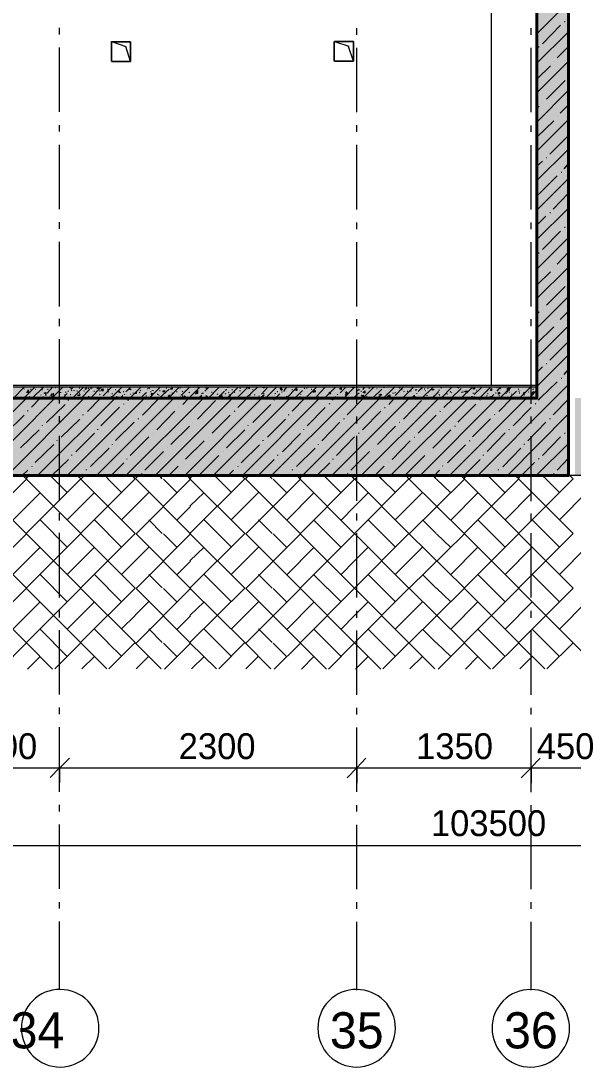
# Model space of a CAD drawing. Header units: millimetres. Extents: x -135211 to 49383, y -8033 to 228499.
# Drawn here: x -55198 to -50915, y 39970 to 48081 of the extents above; entities that cross this region are included whole.
import ezdxf

# ---------------------------------------------------------------- set-up
doc = ezdxf.new("R2010")
doc.units = ezdxf.units.MM
doc.layers.add('PDF _Геометрия', color=7, linetype='Continuous', true_color=0x1d1d1d)
doc.layers.add('PDF _Сплошная заливка', color=7, linetype='Continuous', true_color=0xffffff)
doc.layers.add('PDF _Текст', color=7, linetype='Continuous')

msp = doc.modelspace()

# ---------------------------------------------------------------- hatches: boundary and pattern name
at = {"layer": 'PDF _Сплошная заливка', "transparency": 33554559}
h = msp.add_hatch(color=256, dxfattribs=at)
h.paths.add_polyline_path([(-99774.8, 44556.2), (-99774.8, 45156.6), (-104045.4, 45156.6), (-104045.4, 44556.2)])
h.paths.add_polyline_path([(646.3, 44556.2), (646.3, 45156.6), (-26352.2, 45156.6), (-26352.2, 44556.2)])
h.paths.add_polyline_path([(-26398.8, 44556.2), (-26398.8, 45156.6), (-50899.8, 45156.6), (-50899.8, 44556.2)])
h.paths.add_polyline_path([(-50950.6, 44556.2), (-50950.6, 45156.6), (-98974.8, 45156.6), (-98974.8, 44556.2)])

# ---------------------------------------------------------------- linework, layer by layer
at = {"layer": 'PDF _Геометрия', "color": 7, "lineweight": 40}
for points in [[(-98975, 44556.3), (-50951, 44556.3), (-50951, 45157.5), (-50951, 48285.7), (-50951, 48526.9), (-50951, 53356.8), (-50951, 53593.9), (-77399.3, 53593.9)], [(-65293.5, 48284.3), (-51196.7, 48284.3), (-51196.7, 45155.9), (-77396.4, 45155.9)]]:
    msp.add_lwpolyline(points, dxfattribs=at)
at = {"layer": 'PDF _Геометрия', "color": 7, "lineweight": 9}
for points in [[(-50951, 53356.8), (-50951, 45157.5)], [(-51547.7, 45254.7), (-51547.7, 48285.6), (-55899.2, 48285.6)], [(-54899.3, 47976.2), (-54899.3, 48027.1)], [(-52591.8, 47974.6), (-52591.8, 48025.4)], [(-51240.6, 47974.3), (-51240.6, 48025.1)], [(-54899.3, 47375.1), (-54899.3, 47874.6)], [(-54381.7, 47881.2), (-54491.9, 47919.3)], [(-54346.6, 47767.9), (-54384.8, 47882.2)], [(-52653.2, 47882.2), (-52763.4, 47920.3)], [(-52618.1, 47768.9), (-52656.2, 47883.2)], [(-52591.8, 47373.4), (-52591.8, 47873)], [(-51240.6, 47373.2), (-51240.6, 47872.7)], [(-54899.3, 47222.7), (-54899.3, 47273.5)], [(-52591.8, 47221.1), (-52591.8, 47271.9)], [(-51240.6, 47220.8), (-51240.6, 47271.6)], [(-54899.3, 46621.6), (-54899.3, 47121.1)], [(-52591.8, 46619.9), (-52591.8, 47119.4)], [(-51240.6, 46619.6), (-51240.6, 47119.2)], [(-54899.3, 46469.3), (-54899.3, 46520)], [(-52591.8, 46467.5), (-52591.8, 46518.3)], [(-51240.6, 46467.2), (-51240.6, 46518)], [(-54899.3, 45868.2), (-54899.3, 46367.6)], [(-52591.8, 45866.4), (-52591.8, 46365.9)], [(-51240.6, 45866.1), (-51240.6, 46365.6)], [(-54899.3, 45715.8), (-54899.3, 45770.8)], [(-52591.8, 45714), (-52591.8, 45769)], [(-51240.6, 45713.7), (-51240.6, 45768.7)], [(-54899.3, 45114.7), (-54899.3, 45614.2)], [(-52591.8, 45112.8), (-52591.8, 45612.4)], [(-51240.6, 45112.6), (-51240.6, 45612.1)], [(-55895.5, 45155.9), (-51196.7, 45155.9), (-51196.7, 45240.5), (-51196.7, 45253.3), (-55895.5, 45253.3)], [(-51196.7, 45240.5), (-55895.5, 45240.5)], [(251.1, 45156.7), (640.3, 45156.7), (640.3, 44555.6), (-97975.2, 44555.6)], [(-54899.3, 44962.3), (-54899.3, 45017.3)], [(-52591.8, 44960.5), (-52591.8, 45015.4)], [(-51240.6, 44960.1), (-51240.6, 45015.2)], [(-54899.3, 44361.2), (-54899.3, 44864.9)], [(-52591.8, 44359.3), (-52591.8, 44863.1)], [(-51240.6, 44359), (-51240.6, 44862.8)], [(-54899.3, 44208.8), (-54899.3, 44263.8)], [(-52591.8, 44206.9), (-52591.8, 44261.9)], [(-51240.6, 44206.6), (-51240.6, 44261.7)], [(-54899.3, 43611.9), (-54899.3, 44111.4)], [(-52591.8, 43610), (-52591.8, 44109.5)], [(-51240.6, 43609.7), (-51240.6, 44109.2)], [(-54899.3, 43455.3), (-54899.3, 43510.3)], [(-52591.8, 43453.3), (-52591.8, 43508.4)], [(-51240.6, 43453), (-51240.6, 43508.1)], [(-54899.3, 42858.4), (-54899.3, 43357.9)], [(-52591.8, 42856.4), (-52591.8, 43356)], [(-51240.6, 42856.1), (-51240.6, 43355.7)], [(-54899.3, 42706), (-54899.3, 42756.8)], [(-52591.8, 42704), (-52591.8, 42754.8)], [(-51240.6, 42703.7), (-51240.6, 42754.6)], [(-54899.3, 42104.9), (-54899.3, 42604.4)], [(-52591.8, 42102.9), (-52591.8, 42602.5)], [(-51240.6, 42102.6), (-51240.6, 42602.1)], [(-54899.3, 42291.2), (-54899.3, 42397)], [(-52591.8, 42289.2), (-52591.8, 42395)], [(-51240.6, 42288.9), (-51240.6, 42394.7)], [(-55597.9, 42291.2), (-54899.3, 42291.2), (-54899.3, 42172.6)], [(-54894.5, 42289.2), (-52591.8, 42289.2), (-52591.8, 42170.6)], [(-52591.3, 42288.9), (-51240.6, 42288.9), (-51240.6, 42170.3)], [(-51242.1, 42289.4), (-50793.1, 42289.4), (-50793.1, 42170.8)], [(-54899.3, 41952.5), (-54899.3, 42003.3)], [(-52591.8, 41950.5), (-52591.8, 42001.3)], [(-51240.6, 41950.2), (-51240.6, 42001)], [(-54899.3, 41351.4), (-54899.3, 41850.9)], [(-52591.8, 41349.4), (-52591.8, 41848.9)], [(-51240.6, 41349.1), (-51240.6, 41848.6)], [(-103561.8, 41688.5), (175.3, 41688.5)], [(-54899.3, 41199), (-54899.3, 41249.8)], [(-52591.8, 41197), (-52591.8, 41247.8)], [(-51240.6, 41196.6), (-51240.6, 41247.4)], [(-54899.3, 40568.3), (-54899.3, 41097.4)], [(-52591.8, 40566.2), (-52591.8, 41095.4)], [(-51240.6, 40565.9), (-51240.6, 41095.1)]]:
    msp.add_lwpolyline(points, dxfattribs=at)
at = {"layer": 'PDF _Геометрия', "lineweight": 9}
for points in [[(-51200.8, 47976.6), (-50951, 48226.4)], [(-51152.1, 47904), (-51012.4, 48047.9)], [(-50981.4, 48077.1), (-50977.3, 48077.1)], [(-51200.8, 47748), (-50951, 47997.8)], [(-51183.2, 47879.1), (-51179.1, 47879.1)], [(-51039.8, 47794.6), (-50951, 47883.5)], [(-51200.8, 47519.5), (-50951, 47769.2)], [(-51193.2, 47631.1), (-51091.4, 47732.7)], [(-51065.1, 47763.5), (-51065.1, 47763.5)], [(-51121.1, 47474.5), (-50977.3, 47618.5)], [(-50951, 47649.2), (-50951, 47649.2)], [(-51200.8, 47290.9), (-50951, 47544.9)], [(-51152.8, 47451.3), (-51152.8, 47451.3)], [(-51196.3, 47403.5), (-51179.1, 47420.5)], [(-51014.6, 47367.1), (-50951, 47430.6)], [(-51200.8, 47066.5), (-50951, 47316.3)], [(-51196.1, 47179.2), (-51065.1, 47306.3)], [(-51038.8, 47337), (-51038.8, 47337)], [(-51094.8, 47048.1), (-50951, 47192)], [(-51200.8, 46838), (-50951, 47087.7)], [(-51199.1, 46951.7), (-51152.8, 46994.1)], [(-51121.8, 47021.8), (-51117.7, 47021.8)], [(-50984.8, 46935.3), (-50951, 46973.4)], [(-51007.7, 46907.5), (-51003.7, 46907.5)], [(-51200.8, 46609.4), (-50951, 46859.1)], [(-51182.9, 46735.9), (-51038.8, 46879.9)], [(-51069.6, 46622.1), (-50951, 46744.8)], [(-51200.8, 46380.8), (-50951, 46630.6)], [(-51198.5, 46494.2), (-51126.5, 46566.2)], [(-51095.4, 46595.4), (-51091.4, 46595.4)], [(-50981.4, 46481.2), (-50977.3, 46481.2)], [(-50955.1, 46507.8), (-50951, 46516.3)], [(-51200.8, 46152.2), (-50951, 46402)], [(-51152.1, 46308.1), (-51012.4, 46452)], [(-51183.2, 46283.3), (-51179.1, 46283.3)], [(-51039.8, 46194.5), (-50951, 46287.7)], [(-51200.8, 45923.6), (-50951, 46173.3)], [(-51065.1, 46167.5), (-51065.1, 46167.5)], [(-51193.2, 46035.1), (-51091.4, 46136.6)], [(-51121.1, 45878.5), (-50977.3, 46022.4)], [(-50951, 46053.3), (-50951, 46053.3)], [(-51200.8, 45695), (-50951, 45944.8)], [(-51152.8, 45855.4), (-51152.8, 45855.4)], [(-51014.6, 45767), (-50951, 45830.5)], [(-51196.3, 45807.6), (-51179.1, 45824.5)], [(-51200.8, 45466.4), (-50951, 45716.2)], [(-51196.1, 45579.1), (-51065.1, 45710.3)], [(-51038.8, 45741.1), (-51038.8, 45741.1)], [(-51094.8, 45452.2), (-50951, 45596.1)], [(-51200.8, 45242.1), (-50951, 45491.8)], [(-51121.8, 45425.8), (-51117.7, 45425.8)], [(-51199.1, 45351.6), (-51152.8, 45398.2)], [(-50984.8, 45339.4), (-50951, 45377.5)], [(-51169.8, 45157), (-51038.8, 45284)], [(-51057, 45157.5), (-50951, 45263.3)], [(-51007.7, 45311.6), (-51003.7, 45311.6)], [(-55256.1, 45155.7), (-55171.3, 45240.4)], [(-55180.1, 45230.4), (-55180.1, 45230.4)], [(-55171.3, 45229.4), (-55171.3, 45225.2)], [(-55164.3, 45167.4), (-55092.4, 45239.3)], [(-55153, 45203.5), (-55136.2, 45203.5), (-55140.5, 45220.4)], [(-55149.3, 45206.2), (-55145, 45206.2)], [(-55149.2, 45201.8), (-55136.2, 45218.8)], [(-55123, 45227), (-55118.7, 45227)], [(-55110.9, 45157), (-55022.2, 45241.7)], [(-55087.9, 45226.5), (-55083.6, 45226.5)], [(-55039.7, 45178.4), (-55039.7, 45182.7)], [(-55035.3, 45235.9), (-55030.9, 45240.1)], [(-55035.3, 45223.2), (-55030.9, 45223.2)], [(-55008.9, 45182.2), (-55004.6, 45182.2)], [(-55000.2, 45182.1), (-54995.9, 45182.1)], [(-54995.9, 45224.4), (-54995.9, 45224.4)], [(-54994.2, 45195.8), (-54952, 45242.4)], [(-54991.4, 45226.8), (-54987.1, 45226.8)], [(-54964.5, 45174.6), (-54952, 45191.6)], [(-54960, 45172.9), (-54943.2, 45172.9), (-54947.5, 45189.8), (-54943.2, 45194)], [(-54957.6, 45156.6), (-54873, 45241.3)], [(-54930, 45237.8), (-54925.7, 45237.8)], [(-54903.7, 45224.7), (-54899.3, 45220.5)], [(-54890.6, 45201.8), (-54890.6, 45197.5)], [(-54875.9, 45154.5), (-54837.9, 45192.6)], [(-54859.8, 45181.8), (-54855.5, 45181.8)], [(-54851, 45201.2), (-54846.7, 45205.4)], [(-54833.5, 45208.5), (-54829.1, 45212.7)], [(-54829.1, 45242.3), (-54829.1, 45242.3)], [(-54824.1, 45240.4), (-54811.6, 45236.2), (-54815.9, 45240.4)], [(-54815.9, 45185.4), (-54811.6, 45185.4)], [(-54810.9, 45223.2), (-54794, 45240.2)], [(-54807.2, 45219.1), (-54802.8, 45214.9)], [(-54799.8, 45154.4), (-54715.1, 45239.1)], [(-54789.6, 45218.9), (-54785.3, 45214.7)], [(-54763.3, 45214.3), (-54759, 45214.3)], [(-54758.8, 45182), (-54750.2, 45173.5)], [(-54753.9, 45180.2), (-54741.4, 45184.4), (-54745.7, 45171.7)], [(-54745.7, 45235.2), (-54741.4, 45235.2)], [(-54745.7, 45192.9), (-54741.4, 45197.2)], [(-54730.4, 45157), (-54662.4, 45224.8)], [(-54710.6, 45215.3), (-54706.3, 45211)], [(-54701.3, 45229.4), (-54688.8, 45229.4), (-54693.1, 45237.9)], [(-54697.4, 45227.7), (-54688.8, 45236.2)], [(-54688.8, 45237.9), (-54688.8, 45233.6)], [(-54675.6, 45229.1), (-54671.2, 45233.4)], [(-54659.1, 45157.5), (-54574.7, 45242.2)], [(-54658, 45233.1), (-54653.7, 45233.1)], [(-54649.2, 45235.6), (-54644.9, 45235.6)], [(-54631.7, 45209.9), (-54627.3, 45209.9)], [(-54614.1, 45209.7), (-54609.8, 45205.5)], [(-54609.7, 45236.7), (-54601, 45232.4)], [(-54605.4, 45235), (-54601, 45239.2)], [(-54596.6, 45230.6), (-54592.2, 45239.1)], [(-54587.8, 45213.6), (-54583.5, 45213.6)], [(-54587.8, 45183), (-54583.5, 45187.3)], [(-54574.6, 45216.7), (-54565.9, 45229.4)], [(-54569.7, 45214.9), (-54557.1, 45214.9), (-54561.5, 45227.6)], [(-54561.5, 45229.2), (-54557.1, 45229.2)], [(-54559, 45173.3), (-54495.7, 45241.1)], [(-54526.4, 45224.5), (-54522.1, 45228.8)], [(-54522.1, 45207.6), (-54522.1, 45203.3)], [(-54501.4, 45155.3), (-54416.8, 45240)], [(-54491.3, 45192.7), (-54487, 45192.7)], [(-54465, 45223.7), (-54460.6, 45223.7)], [(-54446.9, 45208), (-54434.3, 45203.8), (-54438.7, 45216.5)], [(-54443, 45206.4), (-54434.3, 45214.8)], [(-54429.9, 45203.7), (-54425.5, 45199.5)], [(-54403.6, 45207.6), (-54399.2, 45207.6)], [(-54394.8, 45184.6), (-54390.4, 45188.8)], [(-54384.8, 45204.2), (-54346.6, 45242.4)], [(-54381.7, 45181.9), (-54381.7, 45181.9)], [(-54364.1, 45218.1), (-54364.1, 45218.1)], [(-54352.4, 45156.6), (-54267.6, 45241.3)], [(-54350.9, 45187.3), (-54346.6, 45187.3)], [(-54329, 45198.1), (-54329, 45193.9)], [(-54311.5, 45220.7), (-54311.5, 45220.7)], [(-54280.7, 45203.3), (-54276.4, 45199)], [(-54274.6, 45154.3), (-54223.7, 45200.9)], [(-54272, 45218.4), (-54267.6, 45214.2)], [(-54236.9, 45194.2), (-54232.5, 45190)], [(-54232.5, 45198.5), (-54232.5, 45198.5)], [(-54219.3, 45232.1), (-54215, 45232.1)], [(-54215, 45215.2), (-54215, 45215.2)], [(-54205.7, 45229.2), (-54197.4, 45241.9)], [(-54202.9, 45156.2), (-54118.4, 45240.9)], [(-54193, 45208), (-54188.6, 45208)], [(-54179.9, 45216.3), (-54179.9, 45212.1)], [(-54171.1, 45218.8), (-54171.1, 45214.6)], [(-54140.4, 45188.6), (-54136, 45188.6)], [(-54131.6, 45185.9), (-54127.2, 45185.9)], [(-54127.2, 45180.1), (-54127.2, 45175.8)], [(-54124.5, 45155.3), (-54048.3, 45227.2)], [(-54122.8, 45215.5), (-54118.4, 45215.5)], [(-54100.4, 45212.5), (-54092.1, 45204.1)], [(-54096, 45210.8), (-54083.4, 45215), (-54087.7, 45202.3)], [(-54087.7, 45212.4), (-54083.4, 45208.2)], [(-54070.2, 45235.9), (-54065.8, 45235.9)], [(-54053.9, 45157.5), (-53969.3, 45242.1)], [(-54043.9, 45184.8), (-54039.5, 45184.8)], [(-54039.5, 45199.1), (-54039.5, 45199.1)], [(-54038.9, 45228.5), (-54021.9, 45228.5), (-54021.9, 45241.2)], [(-54034.6, 45226.8), (-54021.9, 45239.6)], [(-54026.3, 45197.2), (-54021.9, 45193)], [(-54004.4, 45226.6), (-54004.4, 45226.6)], [(-53991.2, 45206.9), (-53986.8, 45202.6)], [(-53964.9, 45236.1), (-53960.5, 45236.1)], [(-53956.1, 45182.6), (-53951.7, 45182.6)], [(-53949.7, 45181.8), (-53890.3, 45241)], [(-53947.3, 45206.3), (-53943, 45210.5)], [(-53925.4, 45216.2), (-53925.4, 45216.2)], [(-53896.1, 45155.3), (-53811.4, 45240)], [(-53894.7, 45202.9), (-53890.3, 45198.7)], [(-53855.2, 45223.7), (-53855.2, 45223.7)], [(-53846, 45195.4), (-53837.7, 45191.2)], [(-53841.6, 45193.7), (-53828.9, 45197.9), (-53833.3, 45189.4)], [(-53828.9, 45189.4), (-53828.9, 45189.4)], [(-53824.5, 45233.3), (-53820.1, 45233.3)], [(-53823.5, 45155.1), (-53793.8, 45180.5)], [(-53798.2, 45197.4), (-53793.8, 45193.2)], [(-53789.4, 45194.7), (-53785, 45194.7), (-53785, 45198.9)], [(-53770.9, 45211), (-53741.2, 45240.7)], [(-53763.1, 45235), (-53758.7, 45235)], [(-53746.6, 45154.9), (-53662.2, 45239.6)], [(-53719.2, 45202.2), (-53714.8, 45202.2)], [(-53706.1, 45195.3), (-53706.1, 45191)], [(-53675.4, 45184.7), (-53671, 45188.9)], [(-53673.5, 45156), (-53618.3, 45211)], [(-53657.3, 45173.3), (-53644.6, 45186)], [(-53653, 45171.5), (-53635.9, 45167.3), (-53640.3, 45184.2)], [(-53644.6, 45188.5), (-53644.6, 45184.3)], [(-53614, 45221), (-53609.6, 45221)], [(-53614, 45191.4), (-53609.6, 45187.1)], [(-53605.2, 45223.5), (-53600.8, 45223.5)], [(-53597.6, 45156.2), (-53513, 45240.8)], [(-53592, 45237.7), (-53592, 45241.9)], [(-53587.6, 45199.5), (-53583.2, 45203.7)], [(-53561.3, 45222.9), (-53556.9, 45222.9)], [(-53543.8, 45205.7), (-53539.4, 45201.5)], [(-53519.2, 45161.1), (-53442.8, 45237.3)], [(-53513, 45185.8), (-53513, 45185.8)], [(-53499.9, 45233.8), (-53495.5, 45233.8)], [(-53499.9, 45212.6), (-53495.5, 45216.8)], [(-53452.5, 45157.4), (-53363.9, 45242.1)], [(-53442.8, 45224.6), (-53442.8, 45224.6)], [(-53438.5, 45237.2), (-53434.1, 45241.4)], [(-53433.6, 45235.4), (-53425.3, 45231.2), (-53425.3, 45239.7)], [(-53420.9, 45181.9), (-53416.5, 45181.9)], [(-53399, 45222.4), (-53399, 45226.6)], [(-53385.8, 45181.4), (-53381.4, 45185.7)], [(-53331.5, 45188.6), (-53284.9, 45239.4)], [(-53320, 45241.5), (-53320, 45241.5)], [(-53319.6, 45241.4), (-53311.2, 45237.2), (-53311.2, 45241.4), (-53311.2, 45237.2)], [(-53315.6, 45193.2), (-53311.2, 45193.2)], [(-53315.6, 45177.9), (-53311.2, 45182.1)], [(-53299.6, 45157), (-53214.7, 45241.7)], [(-53223.5, 45191), (-53223.5, 45195.3)], [(-53222.3, 45156.7), (-53188.4, 45190.6)], [(-53210.4, 45207.7), (-53205.9, 45207.7)], [(-53183.6, 45224.2), (-53170.9, 45228.4), (-53175.3, 45220)], [(-53179.2, 45222.6), (-53170.9, 45218.3)], [(-53175.3, 45203), (-53170.9, 45207.3)], [(-53157.7, 45209.6), (-53153.3, 45213.9)], [(-53156.9, 45215.2), (-53135.8, 45240.6)], [(-53141.4, 45154.9), (-53056.8, 45239.6)], [(-53135.8, 45204.2), (-53135.8, 45204.2)], [(-53096.3, 45224.7), (-53091.9, 45224.7)], [(-53072, 45157.6), (-53012.9, 45216.8)], [(-53039.2, 45215.6), (-53039.2, 45215.6)], [(-53030.5, 45188.4), (-53030.5, 45184.2)], [(-52999.8, 45229.3), (-52995.4, 45233.6)], [(-52992.4, 45154.5), (-52907.6, 45239.2)], [(-52982.3, 45235.9), (-52977.8, 45235.9)], [(-52947.2, 45227), (-52942.7, 45227)], [(-52938, 45207.2), (-52925.2, 45203), (-52929.6, 45215.6)], [(-52933.6, 45205.6), (-52925.2, 45214)], [(-52929.6, 45205.6), (-52925.2, 45205.6)], [(-52916.4, 45181.7), (-52916.4, 45181.7)], [(-52905, 45169.6), (-52837.4, 45241.5)], [(-52863.8, 45241.9), (-52863.8, 45241.9)], [(-52863.8, 45182.6), (-52863.8, 45182.6)], [(-52843.4, 45155.8), (-52758.5, 45240.4)], [(-52828.7, 45224.5), (-52828.7, 45224.5)], [(-52810.7, 45194.5), (-52802.3, 45202.9)], [(-52806.8, 45194.5), (-52802.3, 45198.7)], [(-52806.4, 45192.7), (-52793.6, 45192.7), (-52798, 45201.2)], [(-52784.8, 45185.8), (-52784.8, 45185.8)], [(-52767.2, 45194), (-52767.2, 45194)], [(-52758.5, 45202.3), (-52758.5, 45202.3)], [(-52745.4, 45182.6), (-52740.9, 45186.8)], [(-52722, 45197.1), (-52679.5, 45239.4)], [(-52693.9, 45157), (-52609.3, 45241.7)], [(-52688.3, 45209.8), (-52688.3, 45209.8)], [(-52684, 45202.9), (-52679.5, 45202.9)], [(-52683.6, 45181.6), (-52670.7, 45181.6), (-52675.2, 45194.3)], [(-52679.1, 45180), (-52670.7, 45192.7)], [(-52675.2, 45205.4), (-52670.7, 45205.4)], [(-52674.8, 45195.8), (-52662, 45200.1), (-52666.4, 45191.6)], [(-52670.4, 45194.2), (-52662, 45190)], [(-52626.9, 45241.9), (-52626.9, 45237.7)], [(-52620.7, 45156.6), (-52574.2, 45198.9)], [(-52587.4, 45214.3), (-52583, 45218.5)], [(-52578.7, 45222.6), (-52574.2, 45226.9)], [(-52574.2, 45222.6), (-52574.2, 45218.4)], [(-52561.1, 45209.7), (-52556.7, 45209.7)], [(-52556.3, 45173.1), (-52547.9, 45181.6)], [(-52552, 45171.4), (-52539.1, 45171.4), (-52543.6, 45179.9)], [(-52547.2, 45223.7), (-52530.3, 45240.6)], [(-52544.9, 45156.6), (-52460.2, 45241.3)], [(-52539.1, 45233.9), (-52539.1, 45233.9)], [(-52534.8, 45238), (-52530.3, 45238)], [(-52499.7, 45233.3), (-52495.3, 45233.3)], [(-52473.4, 45239.8), (-52468.9, 45235.6)], [(-52470.6, 45157.4), (-52398.7, 45225.1)], [(-52438.3, 45232.5), (-52433.8, 45232.5)], [(-52420.4, 45182.9), (-52407.5, 45187.2), (-52412, 45178.7), (-52407.5, 45178.7)], [(-52415.9, 45181.3), (-52407.5, 45177.1)], [(-52412, 45187.2), (-52407.5, 45187.2)], [(-52403.2, 45185.4), (-52398.7, 45185.4)], [(-52387.1, 45154.5), (-52302.2, 45239.2)], [(-52381.2, 45236), (-52381.2, 45240.3)], [(-52359.3, 45189.1), (-52354.9, 45189.1)], [(-52337.3, 45227), (-52337.3, 45227)], [(-52311, 45192.8), (-52311, 45197)], [(-52302.2, 45194.2), (-52302.2, 45194.2)], [(-52297.9, 45200), (-52293.4, 45200)], [(-52295.6, 45178), (-52232, 45241.5)], [(-52267.1, 45242), (-52267.1, 45242)], [(-52266.8, 45241.8), (-52258.4, 45233.4), (-52258.4, 45241.8)], [(-52245.3, 45223), (-52240.8, 45223)], [(-52237.6, 45155.8), (-52153.1, 45240.4)], [(-52227.7, 45207.5), (-52223.3, 45211.7)], [(-52201.4, 45211.4), (-52196.9, 45211.4)], [(-52175.1, 45213.7), (-52170.6, 45213.7)], [(-52153.1, 45220.9), (-52153.1, 45220.9)], [(-52140, 45220.6), (-52135.5, 45220.6)], [(-52131.2, 45218.9), (-52126.7, 45223.1)], [(-52126.7, 45189.3), (-52126.7, 45193.5)], [(-52116.7, 45207.2), (-52082.9, 45241.1)], [(-52091.6, 45231.1), (-52091.6, 45226.9)], [(-52088.6, 45155.4), (-52003.9, 45240)], [(-52069.3, 45228.1), (-52065.3, 45228.1)], [(-52060.5, 45216.9), (-52056.5, 45216.9)], [(-52043, 45232), (-52039, 45236.3)], [(-52012.4, 45224.7), (-52003.9, 45220.5)], [(-52010.9, 45154.8), (-51960, 45205.6)], [(-52007.6, 45223), (-51995.1, 45227.2), (-51999.6, 45218.8)], [(-51964, 45211.4), (-51960, 45211.4)], [(-51955.2, 45185.9), (-51951.3, 45190.1)], [(-51955.2, 45180.1), (-51951.3, 45180.1)], [(-51951.3, 45215.6), (-51951.3, 45219.8)], [(-51942.2, 45233.9), (-51933.7, 45242.3)], [(-51939.6, 45156.6), (-51854.7, 45241.3)], [(-51893.8, 45191), (-51889.8, 45191)], [(-51867.5, 45207.5), (-51863.5, 45207.5)], [(-51861, 45155.7), (-51784.6, 45231.9)], [(-51858.7, 45197.3), (-51854.7, 45201.6)], [(-51814.9, 45240.7), (-51810.9, 45240.7)], [(-51814.6, 45240.6), (-51802.1, 45236.4), (-51802.1, 45240.6)], [(-51785.8, 45154.5), (-51696.8, 45239.2)], [(-51779.8, 45203.7), (-51775.8, 45203.7)], [(-51771, 45210.5), (-51767, 45210.5)], [(-51771, 45202), (-51767, 45202)], [(-51758, 45211.8), (-51749.5, 45203.4)], [(-51753.2, 45210.2), (-51740.7, 45214.4), (-51744.7, 45201.7)], [(-51735.9, 45211.6), (-51731.9, 45211.6)], [(-51692, 45195.7), (-51688, 45195.7)], [(-51683.3, 45225.2), (-51679.3, 45229.5)], [(-51681.7, 45184.8), (-51626.6, 45239.8)], [(-51679.3, 45199.8), (-51679.3, 45199.8)], [(-51665.7, 45219.2), (-51661.7, 45219.2)], [(-51641.1, 45157.5), (-51556.4, 45242.1)], [(-51582.8, 45235), (-51582.8, 45235)], [(-51582.8, 45215.5), (-51582.8, 45211.2)], [(-51578, 45192.6), (-51574, 45192.6)], [(-51559.7, 45155.5), (-51530.1, 45185.1)], [(-51551.7, 45231.9), (-51547.7, 45231.9)], [(-51516.6, 45197.6), (-51512.6, 45197.6)], [(-51507.8, 45239.8), (-51503.8, 45239.8)], [(-51503, 45211.5), (-51477.5, 45241.1)], [(-51499, 45188.9), (-51495, 45188.9)], [(-51498.8, 45194.6), (-51486.2, 45203.1), (-51490.2, 45190.4)], [(-51494.8, 45193), (-51486.2, 45188.8)], [(-51486.2, 45194.6), (-51486.2, 45190.4)], [(-51483.3, 45155.4), (-51398.5, 45240)], [(-51481.5, 45232.6), (-51477.5, 45228.4)], [(-51437.6, 45193.9), (-51433.6, 45189.7)], [(-51428.6, 45224.9), (-51416, 45237.6)], [(-51424.3, 45223.2), (-51407.3, 45219), (-51411.3, 45235.9)], [(-51411.3, 45203.6), (-51407.3, 45203.6)], [(-51409.9, 45156.4), (-51354.6, 45211.4)], [(-51393.7, 45190.7), (-51389.7, 45186.5)], [(-51372.2, 45193.1), (-51372.2, 45193.1)], [(-51341.1, 45223.9), (-51337.1, 45228.1)], [(-51337.1, 45212.8), (-51337.1, 45208.6)], [(-51333.8, 45155), (-51249.3, 45239.7)], [(-51332.3, 45198.4), (-51328.3, 45198.4)], [(-51319.5, 45216.8), (-51319.5, 45216.8)], [(-51297.2, 45185.2), (-51293.2, 45181)], [(-51262.1, 45205.9), (-51258.1, 45205.9)], [(-51247.5, 45164.4), (-51196.7, 45219.4)], [(-51244.4, 45181.8), (-51231.8, 45186), (-51235.8, 45177.5)], [(-51240.3, 45180.2), (-51231.8, 45175.9)], [(-51227, 45224), (-51223, 45228.2)], [(-51227, 45226.6), (-51223, 45226.6)], [(-55754.8, 44554.4), (-55153.8, 45155.5)], [(-55531.3, 44556.4), (-54934.4, 45157.5)], [(-55303, 44556.6), (-54706.3, 45157.6)], [(-55166.9, 45165.8), (-55162.6, 45161.5)], [(-55131.8, 45169.5), (-55127.5, 45169.5)], [(-55116.1, 45085.4), (-55048.5, 45157.4)], [(-55101.1, 45164.9), (-55101.1, 45164.9)], [(-55070.4, 45160.2), (-55066, 45155.9)], [(-55070.3, 44553.3), (-54469.4, 45154.4)], [(-55044, 45157.3), (-55039.7, 45161.5)], [(-55034.6, 45157), (-55022.2, 45169.7)], [(-54999.2, 44968.5), (-54855.5, 45108.1)], [(-54973.9, 45169), (-54969.5, 45169)], [(-54969.5, 45154.6), (-54969.5, 45154.6)], [(-54842.5, 44553.4), (-54241.3, 45154.6)], [(-54829.1, 45139.1), (-54829.1, 45143.3)], [(-54767.7, 45156.8), (-54767.7, 45161.1)], [(-54763.3, 45156.7), (-54759, 45160.9), (-54759, 45156.7)], [(-54680.9, 45052.7), (-54583.5, 45154.3)], [(-54671.2, 45168.2), (-54671.2, 45172.4)], [(-54614.2, 44553.6), (-54013.2, 45154.8)], [(-54579, 45161.7), (-54574.7, 45161.7)], [(-54570.3, 45155.7), (-54565.9, 45155.7)], [(-54504.4, 45164.9), (-54495.7, 45160.6)], [(-54499.5, 45163.1), (-54487, 45171.5), (-54491.3, 45158.8)], [(-54482.5, 45163), (-54478.2, 45163)], [(-54456.2, 45168.5), (-54451.9, 45168.5)], [(-54429.3, 45156.9), (-54408, 45173.8)], [(-54412.3, 45176.4), (-54408, 45176.4)], [(-54399.2, 45108.5), (-54399.2, 45112.8)], [(-54386.3, 44553.8), (-53785, 45155)], [(-54367.9, 45137.6), (-54355.3, 45154.5)], [(-54315.8, 45161.5), (-54311.5, 45161.5)], [(-54254.3, 45023.5), (-54127.2, 45154.7)], [(-54236.9, 45160.3), (-54232.5, 45160.3)], [(-54236.9, 45154.5), (-54232.5, 45154.5)], [(-54232.5, 45154.5), (-54232.5, 45154.5)], [(-54228.1, 45174.6), (-54223.7, 45174.6)], [(-54158, 44554), (-53556.9, 45155.1)], [(-54057, 45161.3), (-54057, 45161.3)], [(-54008.8, 45163.1), (-54004.4, 45163.1)], [(-53960.5, 45168.4), (-53960.5, 45168.4)], [(-53947.3, 45174.1), (-53943, 45174.1)], [(-53941.4, 45108.3), (-53899.1, 45154.9)], [(-53930.1, 44554.2), (-53328.8, 45155.3)], [(-53859.6, 45164.4), (-53855.2, 45164.4)], [(-53855.2, 45177.1), (-53855.2, 45177.1)], [(-53828, 44994.4), (-53688.5, 45138.3)], [(-53798.2, 45155.1), (-53793.8, 45159.3), (-53793.8, 45155.1)], [(-53763.1, 45175.8), (-53758.7, 45175.8)], [(-53763.1, 45173.2), (-53758.7, 45173.2)], [(-53754.3, 45173), (-53749.9, 45168.8)], [(-53706.5, 44556.2), (-53109.4, 45157.2)], [(-53662.2, 45167.6), (-53662.2, 45167.6)], [(-53570.1, 45163.7), (-53565.7, 45163.7)], [(-53543.8, 45165), (-53539.4, 45165)], [(-53514.8, 45083.3), (-53442.8, 45155.2)], [(-53499.9, 45157.6), (-53495.5, 45157.6)], [(-53482.3, 45161.6), (-53477.9, 45161.6)], [(-53478.1, 44556.3), (-52881.3, 45157.4)], [(-53451.6, 45155.3), (-53451.6, 45155.3)], [(-53451.6, 45155.3), (-53451.6, 45155.3)], [(-53429.7, 45176.2), (-53425.3, 45176.2)], [(-53403.4, 45163.1), (-53399, 45167.4)], [(-53398.4, 44968.1), (-53258.6, 45107.8)], [(-53381.4, 45156.1), (-53381.4, 45156.1)], [(-53372.2, 45155.8), (-53363.9, 45160)], [(-53350.7, 45172.5), (-53346.3, 45176.7)], [(-53332.8, 45169.5), (-53320, 45173.8), (-53324.4, 45161.1)], [(-53328.3, 45167.9), (-53320, 45159.4)], [(-53324.4, 45176.4), (-53320, 45176.4)], [(-53254.1, 44556.5), (-52653.2, 45157.6)], [(-53236.7, 45140.4), (-53232.3, 45144.6)], [(-53232.3, 45174.2), (-53232.3, 45174.2)], [(-53140.2, 45172.9), (-53135.8, 45168.7)], [(-53140.2, 45170.3), (-53135.8, 45170.3)], [(-53092.8, 45055.8), (-52995.4, 45157.3)], [(-53070, 45156.6), (-53065.6, 45156.6)], [(-53065.6, 45156.6), (-53065.6, 45156.6)], [(-53043.7, 45156.3), (-53039.2, 45160.6)], [(-53039.2, 45164.8), (-53039.2, 45164.8)], [(-53034.9, 45166.3), (-53030.5, 45170.5)], [(-53017.5, 44553.3), (-52416.3, 45154.4)], [(-52986.6, 45174.2), (-52986.6, 45174.2)], [(-52951.5, 45169.4), (-52951.5, 45169.4)], [(-52947.2, 45160.9), (-52942.7, 45160.9)], [(-52920.8, 45156.3), (-52916.4, 45156.3)], [(-52894.5, 45170.2), (-52890.1, 45166)], [(-52850.7, 45155.3), (-52846.2, 45155.3)], [(-52806.8, 45109.8), (-52802.3, 45114)], [(-52789.1, 44553.4), (-52188.2, 45154.6)], [(-52780.1, 45140.6), (-52767.2, 45157.5)], [(-52771.3, 45157.4), (-52758.5, 45170.1)], [(-52666.3, 45026.5), (-52539.1, 45157.7)], [(-52631.3, 45157.2), (-52626.9, 45157.2)], [(-52587.4, 45155.1), (-52583, 45159.3)], [(-52583, 45160.9), (-52583, 45160.9)], [(-52561.2, 44553.7), (-51960, 45154.8)], [(-52517.3, 45168.4), (-52512.8, 45168.4)], [(-52508.5, 45159.9), (-52504, 45155.6)], [(-52495.3, 45172.4), (-52495.3, 45172.4)], [(-52344.4, 45108), (-52302.2, 45154.5)], [(-52333.2, 44553.8), (-51731.9, 45155)], [(-52306.7, 45158.8), (-52302.2, 45163)], [(-52297.9, 45157.7), (-52293.4, 45161.9), (-52293.4, 45157.7)], [(-52231.5, 44994.1), (-52091.6, 45138)], [(-52169.7, 45157.2), (-52144.3, 45178.4)], [(-52161.5, 45170.1), (-52153.1, 45161.6)], [(-52157.2, 45168.3), (-52144.3, 45172.6), (-52148.8, 45159.9)], [(-52140, 45161.4), (-52135.5, 45165.6)], [(-52113.7, 45159.4), (-52109.2, 45159.4)], [(-52104.8, 44554), (-51503.8, 45155.2)], [(-52047.8, 45174.5), (-52047.8, 45178.8)], [(-51999.6, 45172.2), (-51995.1, 45172.2)], [(-51917.9, 45082.9), (-51846, 45154.9)], [(-51898.3, 45155.5), (-51889.8, 45155.5), (-51893.8, 45159.7)], [(-51889.8, 45155.5), (-51889.8, 45155.5)], [(-51876.8, 44554.2), (-51275.7, 45155.4)], [(-51810.1, 44971.1), (-51670.5, 45110.8)], [(-51793.3, 45178.6), (-51793.3, 45178.6)], [(-51709.6, 45154.6), (-51705.6, 45154.6)], [(-51696.8, 45168.8), (-51696.8, 45173)], [(-51679.3, 45164.3), (-51679.3, 45168.6)], [(-51653, 44556.1), (-51056.3, 45157.2)], [(-51648.2, 45157), (-51644.2, 45157)], [(-51639.4, 45140), (-51635.4, 45144.2)], [(-51600.3, 45164.9), (-51600.3, 45164.9)], [(-51586.8, 45175.8), (-51582.8, 45175.8)], [(-51560.4, 45170.1), (-51556.4, 45170.1)], [(-51538.9, 45172.6), (-51538.9, 45172.6)], [(-51491.1, 45053.7), (-51389.7, 45155.3)], [(-51490.2, 45177.7), (-51486.2, 45177.7)], [(-51323.5, 45157.5), (-51319.5, 45157.5)], [(-51227, 45167.3), (-51223, 45167.3)], [(-51209.5, 45109.5), (-51205.5, 45113.7)], [(-51196.7, 45179.7), (-51196.7, 45175.5)], [(-51183, 45140.2), (-51170.4, 45157.2)], [(-51069.6, 45026.2), (-50951, 45149)], [(-55315.4, 44884.8), (-55171.3, 45024.5)], [(-55145, 45055.5), (-55145, 45059.7)], [(-54715.1, 45024.9), (-54715.1, 45029.1)], [(-54578.3, 44941.3), (-54434.3, 45085.3)], [(-54143.8, 44910.8), (-54004.4, 45054.7)], [(-53978.1, 45085.6), (-53978.1, 45085.6)], [(-53714.2, 44884.5), (-53574.5, 45024.1)], [(-53543.8, 45053.3), (-53539.4, 45057.5)], [(-53122.6, 45026.2), (-53118.2, 45030.4)], [(-52977, 44941), (-52837.4, 45084.9)], [(-52547.3, 44910.4), (-52407.5, 45054.3)], [(-52376.9, 45083.5), (-52372.4, 45083.5)], [(-52117.1, 44884.1), (-51977.6, 45023.8)], [(-51946.5, 45052.9), (-51942.5, 45057.2)], [(-51525.3, 45025.8), (-51521.3, 45030)], [(-51424.9, 44556.3), (-50951, 45034.7)], [(-51380.4, 44940.6), (-51240.6, 45084.5)], [(-55030.9, 44941.3), (-55030.9, 44945.5)], [(-54885.3, 44854.2), (-54741.4, 44994)], [(-54464, 44827.1), (-54320.3, 44971.1)], [(-54285.2, 44994.3), (-54285.2, 44998.5)], [(-54034.4, 44796.6), (-53890.3, 44940.5)], [(-53864, 44971.4), (-53864, 44971.4)], [(-53434.1, 44940.9), (-53434.1, 44945.1)], [(-53284, 44853.9), (-53144.5, 44993.6)], [(-52863.1, 44826.7), (-52723.4, 44970.7)], [(-52692.7, 44995.6), (-52688.3, 44999.9)], [(-52432.9, 44796.2), (-52293.4, 44940.1)], [(-52262.8, 44969.3), (-52258.4, 44969.3)], [(-51832.4, 44938.7), (-51828.4, 44943)], [(-51696.2, 44856.9), (-51556.4, 44996.6)], [(-51266, 44826.4), (-51126.5, 44970.3)], [(-51095.4, 44995.2), (-51091.4, 44999.5)], [(-55201.1, 44770.6), (-55057.3, 44910.3)], [(-54771.5, 44740), (-54627.3, 44884)], [(-54601, 44910.7), (-54601, 44914.9)], [(-54350.1, 44713), (-54206.2, 44856.9)], [(-54171.1, 44884.3), (-54171.1, 44884.3)], [(-53604.2, 44770.2), (-53460.4, 44910)], [(-53170.2, 44739.7), (-53030.5, 44883.6)], [(-53004.1, 44910.3), (-53004.1, 44914.5)], [(-52749.2, 44712.6), (-52609.3, 44856.5)], [(-52578.7, 44885.6), (-52574.2, 44885.6)], [(-52003.3, 44769.9), (-51863.5, 44909.6)], [(-51581.8, 44742.7), (-51442.4, 44886.6)], [(-51411.3, 44911.6), (-51407.3, 44915.8)], [(-51152.1, 44712.2), (-51012.4, 44856.1)], [(-50981.4, 44885.2), (-50977.3, 44885.2)], [(-50955.1, 44911.9), (-50951, 44920.4)], [(-55087.3, 44656.4), (-54943.2, 44796.1)], [(-54916.9, 44827.1), (-54916.9, 44831.3)], [(-54487, 44796.5), (-54487, 44800.7)], [(-53920, 44682.4), (-53776.3, 44826.3)], [(-53741.2, 44853.8), (-53741.2, 44853.8)], [(-53490.4, 44656.1), (-53346.3, 44795.7)], [(-53320, 44826.6), (-53320, 44830.9)], [(-52890.1, 44796.1), (-52890.1, 44800.3)], [(-52319.1, 44682), (-52179.4, 44825.9)], [(-52148.8, 44855.1), (-52144.3, 44855.1)], [(-51889.4, 44655.7), (-51749.5, 44795.4)], [(-51718.4, 44824.5), (-51714.4, 44828.8)], [(-51297.2, 44797.4), (-51293.2, 44801.6)], [(-51200.8, 44556.3), (-50951, 44806.1)], [(-54802.8, 44712.8), (-54802.8, 44717.1)], [(-54657.1, 44625.8), (-54513.3, 44769.8)], [(-54236.3, 44598.7), (-54092.1, 44742.7)], [(-54057, 44770.1), (-54057, 44770.1)], [(-53806.2, 44568.2), (-53662.2, 44712.1)], [(-53627.1, 44739.6), (-53627.1, 44739.6)], [(-53205.9, 44712.5), (-53205.9, 44716.7)], [(-53060.2, 44625.5), (-52916.4, 44769.4)], [(-52639.3, 44598.3), (-52495.3, 44742.3)], [(-52460.2, 44769.8), (-52460.2, 44769.8)], [(-52209.2, 44567.8), (-52065.3, 44711.7)], [(-52039, 44742.6), (-52039, 44742.6)], [(-51609.1, 44712.1), (-51609.1, 44716.3)], [(-51459.2, 44625.2), (-51319.5, 44769.1)], [(-55109.9, 44625.7), (-55109.9, 44630)], [(-54960.4, 44554.9), (-54829.1, 44681.9)], [(-54500.7, 44553.9), (-54399.2, 44655.6)], [(-54372.9, 44682.3), (-54372.9, 44686.5)], [(-54050, 44556.5), (-53978.1, 44628.5)], [(-53943, 44655.9), (-53943, 44655.9)], [(-53513, 44625.4), (-53513, 44629.6)], [(-53359.3, 44554.5), (-53232.3, 44681.5)], [(-52904, 44553.6), (-52802.3, 44655.2)], [(-52776, 44681.9), (-52776, 44686.1)], [(-52453.1, 44556.1), (-52381.2, 44628.1)], [(-52346.1, 44655.6), (-52346.1, 44655.6)], [(-51924.9, 44628.4), (-51924.9, 44632.7)], [(-51762.5, 44554.2), (-51635.4, 44681.2)], [(-51315.9, 44556.6), (-51214.2, 44658.2)], [(-51183.2, 44683.1), (-51179.1, 44687.4)], [(-51039.8, 44598.7), (-50951, 44691.8)], [(-55187.2, 44556), (-55145, 44598.3)], [(-54731.9, 44555), (-54715.1, 44567.7)], [(-54688.8, 44598.6), (-54688.8, 44602.9)], [(-54258.8, 44568), (-54258.8, 44572.3)], [(-53590.7, 44555.6), (-53548.1, 44597.9)], [(-53134.9, 44554.6), (-53118.2, 44567.3)], [(-53091.9, 44598.3), (-53091.9, 44602.5)], [(-52662, 44567.7), (-52662, 44571.9)], [(-51993.6, 44555.2), (-51951.3, 44597.5)], [(-51533.9, 44554.2), (-51521.3, 44567)], [(-51495, 44597.9), (-51495, 44602.1)], [(-51065.1, 44567.3), (-51065.1, 44571.5)], [(-50972.2, 44556.3), (-50951, 44577.5)]]:
    msp.add_lwpolyline(points, dxfattribs=at)
at = {"layer": 'PDF _Геометрия', "color": 7, "lineweight": 9}
for points in [[(-54495.7, 47768.3), (-54495.7, 47920.7)], [(-54494.6, 47920.3), (-54346.6, 47920.3), (-54346.6, 47767.9), (-54494.6, 47767.9), (-54346.6, 47767.9), (-54346.6, 47920.3)], [(-52767.2, 47769.3), (-52767.2, 47921.7)], [(-52766.4, 47921.4), (-52618.1, 47921.4), (-52618.1, 47768.9), (-52766.4, 47768.9), (-52618.1, 47768.9), (-52618.1, 47921.4)]]:
    msp.add_lwpolyline(points, close=True, dxfattribs=at)
at = {"layer": 'PDF _Геометрия', "lineweight": 9}
for points in [[(-55004.6, 45199.1), (-55004.6, 45190.6), (-55017.1, 45194.9)], [(-54346.6, 45229.6), (-54346.6, 45221.2), (-54359.1, 45225.4)], [(-54302.7, 45202), (-54302.7, 45193.5), (-54310.9, 45193.5)], [(-54179.9, 45195.1), (-54179.9, 45182.4), (-54188.1, 45182.4)], [(-54048.3, 45180.7), (-54048.3, 45172.2), (-54056.5, 45172.2)], [(-53828.9, 45197.9), (-53845.9, 45202.1), (-53828.9, 45214.8)], [(-53574.5, 45185), (-53574.5, 45172.3), (-53582.8, 45180.8)], [(-53179.6, 45235.4), (-53179.6, 45226.9), (-53188, 45226.9)], [(-53056.8, 45228.5), (-53056.8, 45215.8), (-53065.1, 45215.8)], [(-52916.4, 45215.5), (-52916.4, 45202.9), (-52924.8, 45211.3)], [(-52714.6, 45222.9), (-52727.4, 45227.1), (-52714.6, 45239.8)], [(-52530.3, 45195.7), (-52543.2, 45199.9), (-52530.3, 45212.6)], [(-52337.3, 45165.1), (-52354.2, 45169.3), (-52337.3, 45182)], [(-51679.3, 45237.9), (-51679.3, 45229.5), (-51691.8, 45229.5)], [(-51547.7, 45227.7), (-51547.7, 45215), (-51556.2, 45215)], [(-51424.8, 45216.6), (-51424.8, 45203.9), (-51433.3, 45208.1)], [(-51293.2, 45202.1), (-51293.2, 45193.7), (-51301.8, 45193.7)], [(-51223, 45190.1), (-51235.6, 45194.3), (-51223, 45207)], [(-53925.4, 45173.8), (-53925.4, 45161.1), (-53933.7, 45161.1)], [(-52416.3, 45173), (-52416.3, 45160.3), (-52424.7, 45160.3)]]:
    msp.add_lwpolyline(points, close=True, dxfattribs=at)
at = {"layer": 'PDF _Геометрия', "color": 28, "lineweight": 9, "true_color": 0x0e0e0e}
for points in [[(-55577.1, 43259), (-55153.8, 43682.3), (-55577.1, 44105.6), (-55153.8, 44529), (-55179.2, 44554.4)], [(-55157.3, 44530.4), (-55136.2, 44555.8)], [(-55155.8, 43259.9), (-54732.6, 43683.2), (-55155.8, 44106.5), (-54732.6, 44529.8), (-54758.1, 44555.3)], [(-54943.2, 44529.4), (-54968.7, 44554.8)], [(-54735, 43260.8), (-54311.5, 43684.1), (-54735, 44107.4), (-54311.5, 44530.7), (-54332.8, 44556.1)], [(-54731.8, 44529.5), (-54706.3, 44554.9)], [(-54522.1, 44530.3), (-54543.3, 44555.7)], [(-54310.3, 44530.3), (-54285.2, 44555.7)], [(-54304.9, 43258), (-53881.5, 43681.4), (-54304.9, 44104.7), (-53881.5, 44528.1), (-53902.5, 44553.5)], [(-54100.9, 44531.1), (-54122.3, 44556.5)], [(-53889.3, 44531.2), (-53864, 44556.6)], [(-53888, 43260.7), (-53460.4, 43684), (-53888, 44107.3), (-53460.4, 44530.6), (-53485.8, 44556)], [(-53671, 44530.2), (-53696.3, 44555.6)], [(-53455.1, 44528.6), (-53434.1, 44554)], [(-53454, 43258), (-53030.5, 43681.3), (-53454, 44104.6), (-53030.5, 44528), (-53056, 44553.4)], [(-53249.8, 44531), (-53275.3, 44556.4)], [(-53038.5, 44531.1), (-53012.9, 44556.5)], [(-53032.6, 43258.9), (-52609.3, 43682.2), (-53032.6, 44105.5), (-52609.3, 44528.9), (-52630.6, 44554.3)], [(-52819.9, 44528.4), (-52845.5, 44553.8)], [(-52611.6, 43259.8), (-52188.2, 43683.1), (-52611.6, 44106.4), (-52188.2, 44529.7), (-52209.5, 44555.1)], [(-52608.2, 44528.5), (-52583, 44553.9)], [(-52398.7, 44529.3), (-52420.1, 44554.7)], [(-52187.2, 44529.3), (-52161.8, 44554.7)], [(-52186, 43258.8), (-51758.2, 43682.2), (-52186, 44105.4), (-51758.2, 44528.8), (-51783.7, 44554.2)], [(-51977.6, 44530.1), (-51998.5, 44555.5)], [(-51761.7, 44530.2), (-51740.7, 44555.6)], [(-51760.5, 43259.7), (-51337.1, 43683), (-51760.5, 44106.3), (-51337.1, 44529.6), (-51362.7, 44555.1)], [(-51547.7, 44529.2), (-51573.2, 44554.6)], [(-51340.6, 44531), (-51319.5, 44556.4)], [(-51339, 43260.5), (-50915.9, 43683.9), (-51339, 44107.1), (-50915.9, 44530.5), (-50941.2, 44555.9)], [(-51126.5, 44530.1), (-51151.7, 44555.4)], [(-55356.8, 43055.8), (-55153.8, 43259), (-55577.1, 43682.3), (-55153.8, 44105.6), (-55577.1, 44529)], [(-54935.8, 43056.7), (-54732.6, 43259.9), (-55155.8, 43683.2), (-54732.6, 44106.5), (-55155.8, 44529.8)], [(-55153.8, 44529), (-55153.8, 44529)], [(-55153.8, 44529), (-55153.8, 44529)], [(-54837.9, 44423.8), (-54943.7, 44529.6)], [(-54514.8, 43057.6), (-54311.5, 43260.8), (-54735, 43684.1), (-54311.5, 44107.4), (-54735, 44530.7)], [(-54732.6, 44529.8), (-54732.6, 44529.8)], [(-54732.6, 44529.8), (-54732.6, 44529.8)], [(-54416.8, 44424.6), (-54522.6, 44530.5)], [(-54311.5, 44530.7), (-54311.5, 44530.7)], [(-54311.5, 44530.7), (-54311.5, 44530.7)], [(-54085, 43054.9), (-53881.5, 43258), (-54304.9, 43681.4), (-53881.5, 44104.7), (-54304.9, 44528.1)], [(-53986.8, 44422), (-54092.8, 44527.8)], [(-53663.4, 43057.5), (-53460.4, 43260.7), (-53888, 43684), (-53460.4, 44107.3), (-53888, 44530.6)], [(-53881.5, 44528.1), (-53881.5, 44528.1)], [(-53881.5, 44528.1), (-53881.5, 44528.1)], [(-53565.7, 44424.6), (-53671.7, 44530.4)], [(-53460.4, 44530.6), (-53460.4, 44530.6)], [(-53460.4, 44530.6), (-53460.4, 44530.6)], [(-53233.6, 43054.8), (-53030.5, 43258), (-53454, 43681.3), (-53030.5, 44104.6), (-53454, 44528)], [(-53135.8, 44421.9), (-53241.4, 44527.8)], [(-52812.5, 43055.7), (-52609.3, 43258.9), (-53032.6, 43682.2), (-52609.3, 44105.5), (-53032.6, 44528.9)], [(-53030.5, 44528), (-53030.5, 44528)], [(-53030.5, 44528), (-53030.5, 44528)], [(-52714.6, 44422.8), (-52820.3, 44528.6)], [(-52391.5, 43056.6), (-52188.2, 43259.8), (-52611.6, 43683.1), (-52188.2, 44106.4), (-52611.6, 44529.7)], [(-52609.3, 44528.9), (-52609.3, 44528.9)], [(-52609.3, 44528.9), (-52609.3, 44528.9)], [(-52293.4, 44423.7), (-52399.2, 44529.5)], [(-52188.2, 44529.7), (-52188.2, 44529.7)], [(-52188.2, 44529.7), (-52188.2, 44529.7)], [(-51961.6, 43055.6), (-51758.2, 43258.8), (-52186, 43682.2), (-51758.2, 44105.4), (-52186, 44528.8)], [(-51863.5, 44422.8), (-51973.8, 44528.6)], [(-51540.5, 43056.5), (-51337.1, 43259.7), (-51760.5, 43683), (-51337.1, 44106.3), (-51760.5, 44529.6)], [(-51758.2, 44528.8), (-51758.2, 44528.8)], [(-51758.2, 44528.8), (-51758.2, 44528.8)], [(-51442.4, 44423.6), (-51548.2, 44529.5)], [(-51118.9, 43057.3), (-50915.9, 43260.5), (-51339, 43683.9), (-50915.9, 44107.1), (-51339, 44530.5)], [(-51337.1, 44529.6), (-51337.1, 44529.6)], [(-51337.1, 44529.6), (-51337.1, 44529.6)], [(-51021.2, 44424.4), (-51127.1, 44530.3)], [(-50915.9, 44530.5), (-50915.9, 44530.5)], [(-50915.9, 44530.5), (-50915.9, 44530.5)], [(-55154.5, 44317.5), (-55048.5, 44423.4)], [(-54733.4, 44318.4), (-54627.3, 44424.2)], [(-54311.8, 44319.3), (-54206.2, 44425.1)], [(-53886.4, 44318.3), (-53776.3, 44424.1)], [(-53460.9, 44319.2), (-53355.1, 44425)], [(-53031.1, 44316.5), (-52925.2, 44422.4)], [(-52610, 44317.4), (-52504, 44423.3)], [(-52188.9, 44318.3), (-52082.9, 44424.1)], [(-51759, 44317.4), (-51652.9, 44423.2)], [(-51337.4, 44318.2), (-51231.8, 44424)], [(-50916.3, 44319), (-50810.6, 44424.9)], [(-55259.6, 44211.5), (-55153.8, 44317.3)], [(-54838.5, 44212.3), (-54732.6, 44318.2)], [(-54417.5, 44213.2), (-54311.5, 44319.1)], [(-53987.2, 44210.6), (-53881.5, 44316.4)], [(-53566.1, 44213.1), (-53460.4, 44318.9)], [(-53136.2, 44210.5), (-53030.5, 44316.4)], [(-52715.1, 44211.4), (-52609.3, 44317.2)], [(-52294, 44212.2), (-52188.2, 44318)], [(-51864.2, 44211.3), (-51758.2, 44317.1)], [(-51443.1, 44212.1), (-51337.1, 44318)], [(-51021.9, 44213), (-50915.9, 44318.8)], [(-54943.2, 44106.1), (-55048.8, 44211.9)], [(-54522.1, 44106.9), (-54627.8, 44212.8)], [(-54100.9, 44107.8), (-54206.7, 44213.7)], [(-53671, 44106.9), (-53776.9, 44212.7)], [(-53249.8, 44107.7), (-53355.8, 44213.6)], [(-52819.9, 44105.1), (-52925.9, 44210.9)], [(-52398.7, 44106), (-52504.3, 44211.8)], [(-51977.6, 44106.8), (-52083.2, 44212.7)], [(-51547.7, 44105.9), (-51653.4, 44211.7)], [(-51126.5, 44106.7), (-51232.2, 44212.6)], [(-55153.8, 44105.6), (-55153.8, 44105.6)], [(-55153.8, 44105.6), (-55153.8, 44105.6)], [(-54837.9, 44000.5), (-54943.7, 44106.3)], [(-54732.6, 44106.5), (-54732.6, 44106.5)], [(-54732.6, 44106.5), (-54732.6, 44106.5)], [(-54416.8, 44001.3), (-54522.6, 44107.2)], [(-54311.5, 44107.4), (-54311.5, 44107.4)], [(-54311.5, 44107.4), (-54311.5, 44107.4)], [(-53986.8, 43998.7), (-54092.8, 44104.5)], [(-53881.5, 44104.7), (-53881.5, 44104.7)], [(-53881.5, 44104.7), (-53881.5, 44104.7)], [(-53565.7, 44001.2), (-53671.7, 44107.1)], [(-53460.4, 44107.3), (-53460.4, 44107.3)], [(-53460.4, 44107.3), (-53460.4, 44107.3)], [(-53135.8, 43998.6), (-53241.4, 44104.5)], [(-53030.5, 44104.6), (-53030.5, 44104.6)], [(-53030.5, 44104.6), (-53030.5, 44104.6)], [(-52714.6, 43999.5), (-52820.3, 44105.3)], [(-52609.3, 44105.5), (-52609.3, 44105.5)], [(-52609.3, 44105.5), (-52609.3, 44105.5)], [(-52293.4, 44000.3), (-52399.2, 44106.2)], [(-52188.2, 44106.4), (-52188.2, 44106.4)], [(-52188.2, 44106.4), (-52188.2, 44106.4)], [(-51863.5, 43999.4), (-51973.8, 44105.2)], [(-51758.2, 44105.4), (-51758.2, 44105.4)], [(-51758.2, 44105.4), (-51758.2, 44105.4)], [(-51442.4, 44000.3), (-51548.2, 44106.1)], [(-51337.1, 44106.3), (-51337.1, 44106.3)], [(-51337.1, 44106.3), (-51337.1, 44106.3)], [(-51021.2, 44001.1), (-51127.1, 44106.9)], [(-50915.9, 44107.1), (-50915.9, 44107.1)], [(-50915.9, 44107.1), (-50915.9, 44107.1)], [(-55154.5, 43894.2), (-55048.5, 44000)], [(-54733.4, 43895.1), (-54627.3, 44000.9)], [(-54311.8, 43895.9), (-54206.2, 44001.8)], [(-53886.4, 43895), (-53776.3, 44000.8)], [(-53460.9, 43895.9), (-53355.1, 44001.7)], [(-53031.1, 43893.2), (-52925.2, 43999)], [(-52610, 43894.1), (-52504, 43999.9)], [(-52188.9, 43895), (-52082.9, 44000.8)], [(-51759, 43894), (-51652.9, 43999.8)], [(-51337.4, 43894.9), (-51231.8, 44000.7)], [(-50916.3, 43895.7), (-50810.6, 44001.6)], [(-55259.6, 43788.1), (-55153.8, 43893.9)], [(-54838.5, 43789), (-54732.6, 43894.9)], [(-54417.5, 43789.9), (-54311.5, 43895.7)], [(-53987.2, 43787.2), (-53881.5, 43893.1)], [(-53566.1, 43789.8), (-53460.4, 43895.6)], [(-53136.2, 43787.1), (-53030.5, 43893)], [(-52715.1, 43788), (-52609.3, 43893.9)], [(-52294, 43788.9), (-52188.2, 43894.8)], [(-51864.2, 43787.9), (-51758.2, 43893.8)], [(-51443.1, 43788.8), (-51337.1, 43894.7)], [(-51021.9, 43789.7), (-50915.9, 43895.5)], [(-54943.2, 43682.8), (-55048.8, 43788.6)], [(-54522.1, 43683.6), (-54627.8, 43789.5)], [(-54100.9, 43684.5), (-54206.7, 43790.4)], [(-53671, 43683.6), (-53776.9, 43789.4)], [(-53249.8, 43684.4), (-53355.8, 43790.3)], [(-52819.9, 43681.8), (-52925.9, 43787.6)], [(-52398.7, 43682.6), (-52504.3, 43788.5)], [(-51977.6, 43683.5), (-52083.2, 43789.3)], [(-51547.7, 43682.6), (-51653.4, 43788.4)], [(-51126.5, 43683.4), (-51232.2, 43789.3)], [(-55153.8, 43682.3), (-55153.8, 43682.3)], [(-55153.8, 43682.3), (-55153.8, 43682.3)], [(-54837.9, 43577.1), (-54943.7, 43683)], [(-54732.6, 43683.2), (-54732.6, 43683.2)], [(-54732.6, 43683.2), (-54732.6, 43683.2)], [(-54416.8, 43578), (-54522.6, 43683.9)], [(-54311.5, 43684.1), (-54311.5, 43684.1)], [(-54311.5, 43684.1), (-54311.5, 43684.1)], [(-53986.8, 43575.3), (-54092.8, 43681.2)], [(-53881.5, 43681.4), (-53881.5, 43681.4)], [(-53881.5, 43681.4), (-53881.5, 43681.4)], [(-53565.7, 43578), (-53671.7, 43683.8)], [(-53460.4, 43684), (-53460.4, 43684)], [(-53460.4, 43684), (-53460.4, 43684)], [(-53135.8, 43575.2), (-53241.4, 43681.1)], [(-53030.5, 43681.3), (-53030.5, 43681.3)], [(-53030.5, 43681.3), (-53030.5, 43681.3)], [(-52714.6, 43576.1), (-52820.3, 43682)], [(-52609.3, 43682.2), (-52609.3, 43682.2)], [(-52609.3, 43682.2), (-52609.3, 43682.2)], [(-52293.4, 43577), (-52399.2, 43682.8)], [(-52188.2, 43683.1), (-52188.2, 43683.1)], [(-52188.2, 43683.1), (-52188.2, 43683.1)], [(-51863.5, 43576.1), (-51973.8, 43681.9)], [(-51758.2, 43682.2), (-51758.2, 43682.2)], [(-51758.2, 43682.2), (-51758.2, 43682.2)], [(-51442.4, 43577), (-51548.2, 43682.8)], [(-51337.1, 43683), (-51337.1, 43683)], [(-51337.1, 43683), (-51337.1, 43683)], [(-51021.2, 43577.8), (-51127.1, 43683.6)], [(-50915.9, 43683.9), (-50915.9, 43683.9)], [(-50915.9, 43683.9), (-50915.9, 43683.9)], [(-55154.5, 43470.9), (-55048.5, 43576.7)], [(-54733.4, 43471.8), (-54627.3, 43577.6)], [(-54311.8, 43472.7), (-54206.2, 43578.5)], [(-53886.4, 43471.7), (-53776.3, 43577.5)], [(-53460.9, 43472.5), (-53355.1, 43578.4)], [(-53031.1, 43469.9), (-52925.2, 43575.7)], [(-52610, 43470.8), (-52504, 43576.6)], [(-52188.9, 43471.6), (-52082.9, 43577.5)], [(-51759, 43470.7), (-51652.9, 43576.5)], [(-51337.4, 43471.5), (-51231.8, 43577.4)], [(-50916.3, 43472.4), (-50810.6, 43578.2)], [(-55259.6, 43364.8), (-55153.8, 43470.6)], [(-54838.5, 43365.7), (-54732.6, 43471.5)], [(-54417.5, 43366.6), (-54311.5, 43472.4)], [(-53987.2, 43363.9), (-53881.5, 43469.7)], [(-53566.1, 43366.5), (-53460.4, 43472.4)], [(-53136.2, 43363.8), (-53030.5, 43469.7)], [(-52715.1, 43364.7), (-52609.3, 43470.5)], [(-52294, 43365.6), (-52188.2, 43471.4)], [(-51864.2, 43364.6), (-51758.2, 43470.5)], [(-51443.1, 43365.5), (-51337.1, 43471.3)], [(-51021.9, 43366.4), (-50915.9, 43472.2)], [(-54943.2, 43259.4), (-55048.8, 43365.2)], [(-54522.1, 43260.3), (-54627.8, 43366.2)], [(-54100.9, 43261.2), (-54206.7, 43367)], [(-53671, 43260.3), (-53776.9, 43366)], [(-53249.8, 43261.1), (-53355.8, 43366.9)], [(-52819.9, 43258.4), (-52925.9, 43364.3)], [(-52398.7, 43259.3), (-52504.3, 43365.1)], [(-51977.6, 43260.2), (-52083.2, 43366)], [(-51547.7, 43259.2), (-51653.4, 43365)], [(-51126.5, 43260.1), (-51232.2, 43365.9)], [(-54952, 43056.4), (-55155.1, 43259.5)], [(-55153.8, 43259), (-55153.8, 43259)], [(-55153.8, 43259), (-55153.8, 43259)], [(-54837.9, 43153.8), (-54943.7, 43259.7)], [(-54530.8, 43057.3), (-54734, 43260.5)], [(-54732.6, 43259.9), (-54732.6, 43259.9)], [(-54732.6, 43259.9), (-54732.6, 43259.9)], [(-54416.8, 43154.8), (-54522.6, 43260.6)], [(-54109.7, 43058.2), (-54313, 43261.4)], [(-54311.5, 43260.8), (-54311.5, 43260.8)], [(-54311.5, 43260.8), (-54311.5, 43260.8)], [(-53986.8, 43152), (-54092.8, 43257.8)], [(-53679.7, 43057.2), (-53887.1, 43260.4)], [(-53881.5, 43258), (-53881.5, 43258)], [(-53881.5, 43258), (-53881.5, 43258)], [(-53565.7, 43154.6), (-53671.7, 43260.5)], [(-53258.6, 43058.1), (-53461.7, 43261.2)], [(-53460.4, 43260.7), (-53460.4, 43260.7)], [(-53460.4, 43260.7), (-53460.4, 43260.7)], [(-53135.8, 43151.9), (-53241.4, 43257.8)], [(-52828.7, 43055.3), (-53031.8, 43258.5)], [(-53030.5, 43258), (-53030.5, 43258)], [(-53030.5, 43258), (-53030.5, 43258)], [(-52714.6, 43152.8), (-52820.3, 43258.7)], [(-52407.5, 43056.3), (-52610.7, 43259.4)], [(-52609.3, 43258.9), (-52609.3, 43258.9)], [(-52609.3, 43258.9), (-52609.3, 43258.9)], [(-52293.4, 43153.7), (-52399.2, 43259.6)], [(-51986.4, 43057.1), (-52189.7, 43260.3)], [(-52188.2, 43259.8), (-52188.2, 43259.8)], [(-52188.2, 43259.8), (-52188.2, 43259.8)], [(-51863.5, 43152.8), (-51973.8, 43258.6)], [(-51556.4, 43056.2), (-51759.8, 43259.4)], [(-51758.2, 43258.8), (-51758.2, 43258.8)], [(-51758.2, 43258.8), (-51758.2, 43258.8)], [(-51442.4, 43153.6), (-51548.2, 43259.4)], [(-51135.3, 43057), (-51338.7, 43260.2)], [(-51337.1, 43259.7), (-51337.1, 43259.7)], [(-51337.1, 43259.7), (-51337.1, 43259.7)], [(-51021.2, 43154.5), (-51127.1, 43260.3)], [(-50714.1, 43057.9), (-50917.1, 43261.1)], [(-50915.9, 43260.5), (-50915.9, 43260.5)], [(-50915.9, 43260.5), (-50915.9, 43260.5)], [(-55145.8, 43056), (-55048.5, 43153.4)], [(-54724.7, 43056.9), (-54627.3, 43154.3)], [(-54303.6, 43057.8), (-54206.2, 43155.2)], [(-53873.7, 43056.8), (-53776.3, 43154.2)], [(-53452.6, 43057.7), (-53355.1, 43155.1)], [(-53022.7, 43055), (-52925.2, 43152.4)], [(-52601.6, 43055.9), (-52504, 43153.3)], [(-52180.4, 43056.8), (-52082.9, 43154.1)], [(-51750.5, 43055.8), (-51652.9, 43153.2)], [(-51329.4, 43056.7), (-51231.8, 43154)]]:
    msp.add_lwpolyline(points, dxfattribs=at)
at = {"layer": 'PDF _Геометрия', "color": 7, "lineweight": 18}
for points in [[(-54896.4, 42290), (-54820.4, 42366.2)], [(-52593.3, 42289.9), (-52521.6, 42366.1)], [(-51242.3, 42289.6), (-51170.4, 42365.8)], [(-54899.3, 42291.2), (-54971.4, 42215)], [(-52591.8, 42289.2), (-52667.9, 42213)], [(-51240.6, 42288.9), (-51317, 42212.7)]]:
    msp.add_lwpolyline(points, dxfattribs=at)
at = {"layer": 'PDF _Геометрия', "color": 7, "lineweight": 9}
for points in [[(-54892.7, 40571.5, 0.42255), (-55193.2, 40270.9, 0.417263), (-54892.7, 39970.4, 0.411834), (-54592.2, 40270.9, 0.417141)], [(-52593.8, 40571.4, 0.422949), (-52894.6, 40270.8, 0.417608), (-52593.8, 39970.3, 0.411745), (-52293.4, 40270.8, 0.417111)], [(-51243, 40571.1, 0.422406), (-51543.3, 40270.5, 0.417125), (-51243, 39970, 0.412359), (-50942.2, 40270.5, 0.417655)]]:
    msp.add_lwpolyline(points, format="xyb", close=True, dxfattribs=at)
at = {"layer": 'PDF _Сплошная заливка', "lineweight": 5, "transparency": 33554559}
for points in [[(-51200.8, 48285.6), (-50951, 48285.6), (-51200.8, 45157.4), (-50951, 45157.4)], [(-55895.5, 45240.5), (-51196.7, 45240.5), (-55895.5, 45155.9), (-51196.7, 45155.9)]]:
    msp.add_solid(points, dxfattribs=at)

# ---------------------------------------------------------------- texts
at = {"layer": 'PDF _Текст', "attachment_point": 4, "style": ''}
for s, insert, char_height in [('550 700', (-56040, 42456.5), 200.42), ('2300', (-53974.2, 42456.5), 200.42), ('1350', (-52132.8, 42456.5), 200.42), ('450', (-51197.3, 42456.5), 200.42), ('103500', (-52018.3, 41859.6), 200.42), ('33 34', (-55798.6, 40253), 280.26), ('35', (-52801.5, 40253), 280.26), ('36', (-51451.1, 40253), 280.26)]:
    msp.add_mtext(s, dxfattribs=dict(at, insert=insert, char_height=char_height))

doc.saveas('drawing.dxf')
